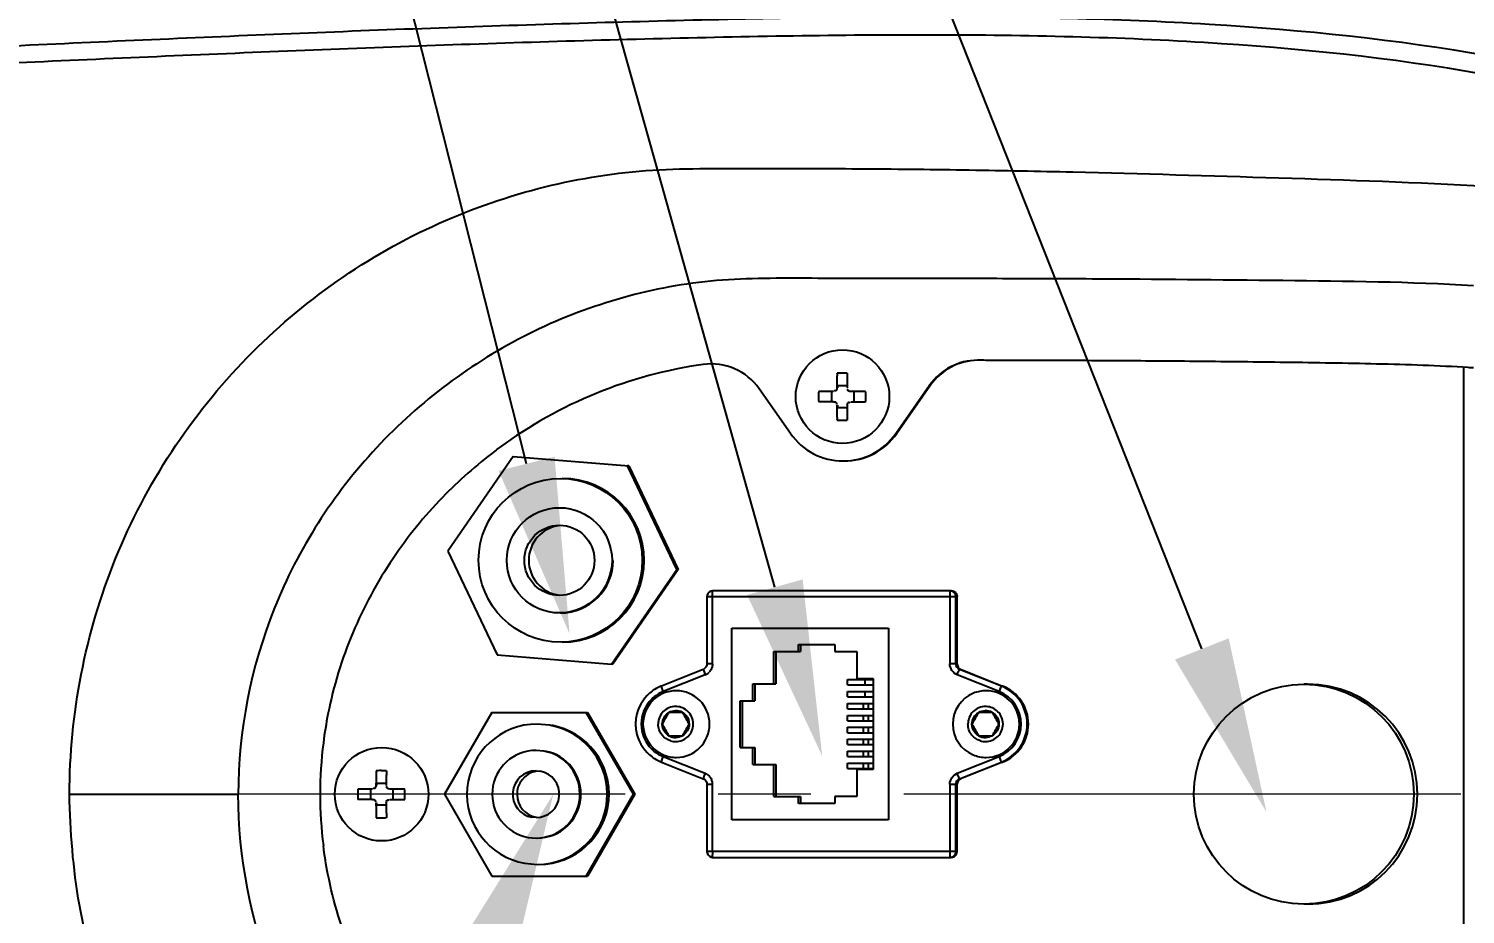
# Model space of a CAD drawing. Header units: millimetres. Extents: x 4086 to 8300, y 123 to 1549.
# Drawn here: x 6713.09 to 6762.23, y 793.93 to 824.22 of the extents above; entities that cross this region are included whole.
import ezdxf
from ezdxf import colors
from ezdxf.entities.mleader import LeaderData, LeaderLine
from ezdxf.math import Vec2, Vec3

# ---------------------------------------------------------------- set-up
doc = ezdxf.new("R2010")
doc.units = ezdxf.units.MM
doc.linetypes.add('CENTER2', pattern=[28.575, 19.05, -3.175, 3.175, -3.175])
doc.layers.add('中心线层', color=7, linetype='CENTER2', lineweight=0)
doc.layers.add('标注层', color=7, linetype='Continuous', lineweight=0)
doc.layers.add('多重引线', color=7, linetype='Continuous')
doc.styles.add('思源黑', font='SourceHanSansCN-Normal.ttf')
doc.dimstyles.new('尺寸标注_细节_1_2比例', dxfattribs={"dimtxt": 7, "dimasz": 6, "dimexe": 2, "dimexo": 1.5, "dimgap": 1, "dimtad": 1, "dimlfac": 2, "dimdsep": 46, "dimtxsty": '思源黑', "dimcen": 0.09, "dimadec": 0, "dimazin": 0, "dimtp": 0.01, "dimtm": 0.01, "dimtfac": 1, "dimtofl": 0, "dimtmove": 0, "dimatfit": 3, "dimfxl": 1, "dimtolj": 1, "dimarcsym": 0})

# ---------------------------------------------------------------- blocks, each defined once
blk = doc.blocks.new('*D1332')
at = {"layer": 'Defpoints', "color": 0}
for p in [(6776.487, 844.832), (6626.487, 820.331), (6776.487, 798.032)]:
    blk.add_point(p, dxfattribs=at)
at = {"layer": '标注层', "color": 0, "lineweight": -2}
for p, q in [((6626.487, 821.831), (6626.487, 846.832)), ((6776.487, 799.532), (6776.487, 846.832)), ((6632.487, 844.832), (6770.487, 844.832))]:
    blk.add_line(p, q, dxfattribs=at)
at = {"layer": '标注层', "color": 0}
for points in [[(6632.487, 845.832), (6632.487, 843.832), (6626.487, 844.832)], [(6770.487, 843.832), (6770.487, 845.832), (6776.487, 844.832)]]:
    blk.add_solid(points, dxfattribs=at)
at = {"layer": '标注层', "color": 0, "insert": (6701.487, 853.093), "char_height": 7, "attachment_point": 2, "style": '思源黑'}
blk.add_mtext('\\A1;375', dxfattribs=at)
blk = doc.blocks.new('*D1346')
at = {"layer": 'Defpoints', "color": 0}
for p in [(6744.819, 829.146), (6586.804, 766.99), (6747, 766.99)]:
    blk.add_point(p, dxfattribs=at)
at = {"layer": '标注层', "color": 0, "lineweight": -2}
for p, q in [((6743.319, 829.146), (6584.804, 829.146)), ((6586.804, 823.146), (6586.804, 772.99)), ((6745.5, 766.99), (6584.804, 766.99))]:
    blk.add_line(p, q, dxfattribs=at)
at = {"layer": '标注层', "color": 0}
for points in [[(6587.804, 823.146), (6585.804, 823.146), (6586.804, 829.146)], [(6585.804, 772.99), (6587.804, 772.99), (6586.804, 766.99)]]:
    blk.add_solid(points, dxfattribs=at)
at = {"layer": '标注层', "color": 0, "insert": (6578.552, 798.817), "char_height": 7, "attachment_point": 2, "rotation": 90, "style": '思源黑'}
blk.add_mtext('\\A1;156', dxfattribs=at)

msp = doc.modelspace()

# ---------------------------------------------------------------- linework, layer by layer
at = {"color": 7, "linetype": 'Continuous'}
for p, q in [((6740.7403, 812.419), (6740.7395, 812.4346)), ((6762.1659, 812.6343), (6762.1659, 783.4287)), ((6739.1478, 810.3697), (6738.0782, 811.8979)), ((6740.6162, 811.8076), (6740.1128, 811.8076)), ((6740.5591, 811.4556), (6740.5591, 811.8076)), ((6740.7618, 811.9276), (6740.7618, 812.0104)), ((6740.7618, 812.0104), (6741.1137, 812.0104)), ((6741.718, 811.8076), (6741.2079, 811.8076)), ((6741.3164, 811.8076), (6741.3164, 811.4556)), ((6742.7504, 810.3697), (6743.9058, 812.0207)), ((6743.9362, 812.0206), (6742.7808, 810.3697)), ((6743.9058, 812.0206), (6743.9362, 812.0206)), ((6740.6162, 811.4556), (6740.1128, 811.4556)), ((6740.7618, 811.2527), (6740.7618, 811.3356)), ((6741.1137, 811.2527), (6740.7618, 811.2527)), ((6741.2079, 811.4556), (6741.718, 811.4556)), ((6740.7395, 810.8286), (6740.7403, 810.8442)), ((6742.7808, 810.3697), (6742.7504, 810.3697)), ((6729.6627, 809.5791), (6727.4325, 806.3487)), ((6729.6627, 809.5791), (6733.6229, 809.2619)), ((6735.2552, 805.7144), (6733.574, 809.2619)), ((6733.6229, 809.2619), (6733.574, 809.2619)), ((6733.6229, 809.2619), (6735.304, 805.7144)), ((6727.4325, 806.3487), (6729.1136, 802.8013)), ((6733.025, 802.4841), (6735.2552, 805.7144)), ((6735.304, 805.7144), (6733.0738, 802.4841)), ((6735.304, 805.7144), (6735.2552, 805.7144)), ((6744.6465, 804.9916), (6736.4875, 804.9916)), ((6736.2876, 804.7916), (6736.2876, 802.4882)), ((6736.2876, 804.7916), (6744.8464, 804.7916)), ((6736.4814, 802.4882), (6736.4814, 804.7916)), ((6744.5977, 804.7916), (6744.5977, 802.4882)), ((6744.8037, 802.4882), (6744.8037, 804.7916)), ((6744.8464, 802.4882), (6744.8464, 804.7916)), ((6737.1428, 797.1516), (6737.1428, 803.7116)), ((6737.1428, 803.7116), (6742.5003, 803.7116)), ((6742.5003, 803.7116), (6742.5003, 797.1516)), ((6738.5821, 801.8116), (6738.5821, 802.9116)), ((6738.5821, 802.9116), (6739.4889, 802.9116)), ((6738.6493, 802.9116), (6738.6493, 801.8116)), ((6739.4217, 802.9116), (6739.4217, 803.1516)), ((6739.4217, 803.1516), (6740.6612, 803.1516)), ((6739.4889, 803.1516), (6739.4889, 802.9116)), ((6740.6612, 803.1516), (6740.6612, 802.9116)), ((6740.6612, 802.9116), (6741.4208, 802.9116)), ((6741.4208, 802.9116), (6741.4208, 801.9916)), ((6729.1136, 802.8013), (6733.025, 802.4841)), ((6733.0738, 802.4841), (6733.025, 802.4841)), ((6736.4814, 802.4882), (6736.2876, 802.4882)), ((6744.8464, 802.4882), (6744.5977, 802.4882)), ((6736.1617, 802.3024), (6734.7305, 801.7323)), ((6736.2295, 802.1166), (6734.7983, 801.5465)), ((6741.0935, 801.9516), (6742.0062, 801.9516)), ((6741.0936, 801.7676), (6741.0936, 801.9516)), ((6741.4208, 801.9916), (6741.9805, 801.9916)), ((6741.6863, 801.9516), (6741.6863, 801.7676)), ((6741.9805, 801.9916), (6741.9805, 798.8716)), ((6746.2808, 801.5465), (6744.8496, 802.1166)), ((6746.3609, 801.7323), (6744.9296, 802.3024)), ((6744.9296, 802.3024), (6744.9724, 802.3024)), ((6744.9641, 802.3057), (6746.4036, 801.7323)), ((6737.8625, 801.2316), (6737.8625, 801.8116)), ((6737.8625, 801.8116), (6738.6493, 801.8116)), ((6737.9297, 801.8116), (6737.9297, 801.2316)), ((6741.0935, 801.7676), (6742.0062, 801.7676)), ((6741.0935, 801.5436), (6742.0062, 801.5436)), ((6741.0936, 801.3596), (6741.0936, 801.5436)), ((6741.6863, 801.5436), (6741.6863, 801.3596)), ((6746.4036, 801.7323), (6746.3609, 801.7323)), ((6756.8368, 801.7916), (6756.7073, 801.7916)), ((6737.4227, 799.6316), (6737.4227, 801.2316)), ((6737.4227, 801.2316), (6737.9297, 801.2316)), ((6737.4899, 801.2316), (6737.4899, 799.6316)), ((6741.0935, 801.3596), (6742.0062, 801.3596)), ((6741.0935, 801.1356), (6742.0062, 801.1356)), ((6741.0935, 800.9516), (6742.0062, 800.9516)), ((6741.0936, 800.9516), (6741.0936, 801.1356)), ((6741.636, 801.1356), (6741.636, 800.9516)), ((6741.8137, 800.9516), (6741.8137, 801.1356)), ((6728.9284, 800.8316), (6727.3126, 798.0316)), ((6728.9284, 800.8316), (6732.2089, 800.8316)), ((6730.9079, 800.3933), (6730.4813, 800.4308)), ((6733.7759, 798.0316), (6732.16, 800.8316)), ((6732.2089, 800.8316), (6733.8247, 798.0316)), ((6735.4527, 800.8316), (6734.991, 800.8316)), ((6741.0935, 800.7276), (6742.0062, 800.7276)), ((6741.0935, 800.5436), (6742.0062, 800.5436)), ((6741.0936, 800.5436), (6741.0936, 800.7276)), ((6741.636, 800.7276), (6741.636, 800.5436)), ((6741.8137, 800.5436), (6741.8137, 800.7276)), ((6746.0478, 800.8316), (6745.5861, 800.8316)), ((6734.991, 800.0316), (6735.4527, 800.0316)), ((6741.0935, 800.3196), (6742.0062, 800.3196)), ((6741.0935, 800.1356), (6742.0062, 800.1356)), ((6741.0936, 800.1356), (6741.0936, 800.3196)), ((6741.636, 800.3196), (6741.636, 800.1356)), ((6741.8137, 800.1356), (6741.8137, 800.3196)), ((6745.5861, 800.0316), (6746.0478, 800.0316)), ((6730.7113, 799.5077), (6730.4447, 799.5309)), ((6737.4227, 799.6316), (6737.9297, 799.6316)), ((6737.8625, 799.0516), (6737.8625, 799.6316)), ((6737.9297, 799.6316), (6737.9297, 799.0516)), ((6741.0935, 799.9116), (6742.0062, 799.9116)), ((6741.0935, 799.7276), (6742.0062, 799.7276)), ((6741.0935, 799.5036), (6742.0062, 799.5036)), ((6741.0936, 799.7276), (6741.0936, 799.9116)), ((6741.0936, 799.3196), (6741.0936, 799.5036)), ((6741.636, 799.9116), (6741.636, 799.7276)), ((6741.636, 799.5036), (6741.636, 799.3196)), ((6741.8137, 799.7276), (6741.8137, 799.9116)), ((6741.8137, 799.3196), (6741.8137, 799.5036)), ((6734.7305, 799.1309), (6736.1617, 798.5607)), ((6734.7983, 799.3167), (6736.2295, 798.7466)), ((6737.8625, 799.0516), (6738.6493, 799.0516)), ((6738.5821, 797.9516), (6738.5821, 799.0516)), ((6738.6493, 799.0516), (6738.6493, 797.9516)), ((6741.0935, 799.3196), (6742.0062, 799.3196)), ((6741.0935, 799.0956), (6742.0062, 799.0956)), ((6741.0936, 798.9116), (6741.0936, 799.0956)), ((6741.636, 799.0956), (6741.636, 798.9116)), ((6741.8137, 798.9116), (6741.8137, 799.0956)), ((6744.8496, 798.7466), (6746.2808, 799.3167)), ((6744.9296, 798.5607), (6746.3609, 799.1309)), ((6746.4036, 799.1309), (6744.9641, 798.5575)), ((6746.3609, 799.1309), (6746.4036, 799.1309)), ((6730.4447, 798.8309), (6730.5869, 798.8188)), ((6741.0935, 798.9116), (6742.0062, 798.9116)), ((6741.4208, 798.8716), (6741.4208, 797.9516)), ((6741.9805, 798.8716), (6741.4208, 798.8716)), ((6744.9724, 798.5607), (6744.9296, 798.5607)), ((6714.4892, 798.0317), (6720.2591, 798.0315)), ((6724.8501, 798.2076), (6724.3467, 798.2076)), ((6724.7931, 797.8556), (6724.7931, 798.2076)), ((6724.9959, 798.3276), (6724.9959, 798.4104)), ((6724.9959, 798.4104), (6725.3477, 798.4104)), ((6725.952, 798.2076), (6725.4418, 798.2076)), ((6725.5505, 798.2076), (6725.5505, 797.8556)), ((6727.3126, 798.0316), (6728.9284, 795.2316)), ((6732.16, 795.2316), (6733.7759, 798.0316)), ((6733.8247, 798.0316), (6732.2089, 795.2316)), ((6733.7759, 798.0316), (6733.8247, 798.0316)), ((6736.2876, 798.3749), (6736.2876, 796.0716)), ((6736.2876, 798.3749), (6736.4814, 798.3749)), ((6736.4814, 796.0716), (6736.4814, 798.3749)), ((6744.5977, 798.3749), (6744.5977, 796.0716)), ((6744.5977, 798.3749), (6744.8464, 798.3749)), ((6744.8037, 796.0716), (6744.8037, 798.3749)), ((6744.8464, 796.0716), (6744.8464, 798.3749)), ((6724.8501, 797.8556), (6724.3467, 797.8556)), ((6724.9959, 797.6527), (6724.9959, 797.7356)), ((6725.3477, 797.6527), (6724.9959, 797.6527)), ((6725.4418, 797.8556), (6725.952, 797.8556)), ((6738.5821, 797.9516), (6739.4889, 797.9516)), ((6739.4217, 797.7116), (6739.4217, 797.9516)), ((6740.6612, 797.7116), (6739.4217, 797.7116)), ((6739.4889, 797.9516), (6739.4889, 797.7116)), ((6740.6612, 797.9516), (6740.6612, 797.7116)), ((6741.4208, 797.9516), (6740.6612, 797.9516)), ((6730.4447, 797.2322), (6730.3024, 797.2443)), ((6742.5003, 797.1516), (6737.1428, 797.1516)), ((6730.178, 796.5555), (6730.4447, 796.5323)), ((6744.8464, 796.0716), (6736.2876, 796.0716)), ((6730.0547, 795.6698), (6730.4813, 795.6324)), ((6736.4875, 795.8716), (6744.6465, 795.8716)), ((6728.9284, 795.2316), (6732.2089, 795.2316)), ((6756.8368, 794.2716), (6756.7073, 794.2716))]:
    msp.add_line(p, q, dxfattribs=at)
for centre, radius in [((6740.9275, 811.6318), 1.5998), ((6731.2801, 806.032), 2.7996), ((6731.2439, 806.0319), 1.7996), ((6731.2445, 806.0318), 1.1997), ((6756.7074, 798.0316), 3.76), ((6725.1615, 798.0318), 1.5998)]:
    msp.add_circle(centre, radius, dxfattribs=at)
for centre, radius, start, end in [((6738.3166, 797.4957), 15.387, 98.05247, 126.35158), ((6736.4406, 810.752), 1.9987, 34.98067, 98.03603), ((6745.5434, 810.875), 1.9985, 89.88237, 145.02165), ((6745.5738, 810.8749), 1.9985, 90.73246, 145.0218), ((6819.766, 811.6567), 79.0304, 179.436054, 179.803625), ((6821.9686, 811.6468), 80.8812, 179.559823, 179.801085), ((6816.5824, 811.687), 75.4948, 179.432646, 179.558956), ((6819.766, 811.6065), 79.0304, 180.196375, 180.563946), ((6820.1179, 811.6065), 79.0304, 180.196375, 180.563946), ((6734.5544, 811.6413), 7.1665, 359.922, 0.39142), ((6740.9492, 811.6303), 2.1987, 214.98341, 325.01659), ((6740.9793, 811.6303), 2.1987, 270.00398, 325.01669), ((6731.343, 806.0312), 2.7996, 270.01791, 89.98174), ((6731.3929, 806.0313), 1.1997, 96.96543, 263.04269), ((6731.2805, 806.0313), 1.7996, 270.01349, 0.00986), ((6750.2978, 804.7949), 5.7001, 179.02856, 180.03378), ((6744.6038, 804.7917), 0.1999, 359.96887, 90.0044), ((6736.083, 802.4841), 0.3956, 291.74036, 298.2105), ((6736.0786, 802.4922), 0.4048, 298.21134, 314.42083), ((6735.2549, 800.4219), 1.4115, 113.38685, 131.15694), ((6735.2404, 800.4522), 1.378, 111.72206, 113.33436), ((6735.2419, 800.4312), 1.1396, 270.00651, 89.97745), ((6745.8377, 800.4315), 1.1401, 112.42198, 247.4689), ((6745.8369, 800.4312), 1.1396, 270.00651, 89.97745), ((6745.8363, 800.4316), 1.2002, 291.73769, 68.26231), ((6745.8423, 800.4316), 1.4002, 291.73619, 68.26381), ((6745.885, 800.4316), 1.4003, 291.73728, 68.26272), ((6756.8351, 798.0316), 3.7602, 270.02678, 89.97322), ((6735.243, 800.4316), 1.2004, 134.63657, 225.35969), ((6735.2218, 800.4412), 0.5904, 86.15751, 89.9931), ((6745.8168, 800.4412), 0.5904, 86.15751, 89.9931), ((6730.4824, 798.0315), 2.4, 90.02578, 259.73449), ((6735.2588, 800.4316), 1.4099, 170.31339, 189.68661), ((6678.3147, 833.2748), 65.3052, 329.80673, 330.077045), ((6676.675, 766.6451), 67.1969, 29.791537, 30.185317), ((6673.0782, 836.2708), 71.3382, 330.089507, 330.212972), ((6735.2214, 800.4309), 0.4627, 60.00027, 89.92649), ((6673.2786, 764.6612), 71.93, 30.066305, 30.189099), ((6683.7822, 770.7467), 59.7908, 29.914666, 30.062188), ((6673.7707, 764.9924), 71.3382, 29.787028, 29.910493), ((6673.7707, 835.8708), 71.3382, 330.089507, 330.212972), ((6688.9097, 833.2748), 65.3052, 329.80673, 330.077045), ((6687.27, 766.6451), 67.1969, 29.791537, 30.185317), ((6683.6733, 836.2708), 71.3382, 330.089507, 330.212972), ((6745.8164, 800.4309), 0.4627, 60.00027, 89.92649), ((6683.8736, 764.6612), 71.93, 30.066305, 30.189099), ((6694.3773, 770.7467), 59.7908, 29.914666, 30.062188), ((6684.3658, 764.9924), 71.3382, 29.787028, 29.910493), ((6684.3658, 835.8708), 71.3382, 330.089507, 330.212972), ((6730.4802, 798.0317), 2.4, 270.02574, 79.73452), ((6730.5431, 798.0317), 2.4, 270.02569, 79.73455), ((6735.2224, 800.4323), 0.4627, 240.00027, 269.92649), ((6673.2786, 836.202), 71.93, 329.810901, 329.933695), ((6683.7822, 830.1165), 59.7908, 329.937812, 330.085334), ((6745.8174, 800.4323), 0.4627, 240.00027, 269.92649), ((6683.8736, 836.202), 71.93, 329.810901, 329.933695), ((6694.3773, 830.1165), 59.7908, 329.937812, 330.085334), ((6737.1139, 798.0313), 14.0551, 172.80562, 187.1919), ((6730.4453, 798.0315), 1.5, 90.0254, 259.73466), ((6730.444, 798.0317), 1.5, 270.0254, 79.73466), ((6730.4806, 798.0317), 1.5, 270.02552, 79.7345), ((6735.2226, 800.4348), 0.6032, 253.08153, 269.92895), ((6745.8177, 800.4348), 0.6032, 253.08153, 269.92895), ((6735.2549, 800.4413), 1.4115, 228.84306, 246.61315), ((6735.2404, 800.411), 1.378, 246.66564, 248.27794), ((6803.7743, 798.0567), 78.8047, 179.434439, 179.803063), ((6805.9716, 798.0468), 80.6502, 179.558562, 179.800515), ((6800.6008, 798.087), 75.2792, 179.431021, 179.557693), ((6730.445, 798.0315), 0.8, 90.02449, 259.73534), ((6730.5936, 798.0316), 0.8001, 102.40851, 259.72609), ((6730.4443, 798.0317), 0.8, 270.02449, 79.73534), ((6736.0762, 798.3737), 0.4053, 5.56524, 22.68166), ((6718.7872, 798.0413), 7.1676, 359.92201, 0.39136), ((6736.0863, 798.3748), 0.3952, 0.01459, 5.55059), ((6803.7743, 798.0065), 78.8047, 180.196937, 180.565561), ((6804.1261, 798.0065), 78.8047, 180.196937, 180.565561), ((6742.1816, 796.0682), 5.7001, 179.96622, 180.97144), ((6744.6038, 796.0715), 0.1999, 269.9956, 0.03113), ((6744.6465, 796.0715), 0.1999, 270.0006, 0.02613)]:
    msp.add_arc(centre, radius, start, end, dxfattribs=at)
for points, knots in [([(6611.4185, 809.4056), (6612.851, 810.8322), (6616.102, 813.3107), (6621.5798, 815.9471), (6627.2953, 817.9657), (6635.0904, 820.0907), (6645.0428, 821.9084), (6661.0999, 824.0763), (6681.3081, 826.0434), (6701.597, 827.3134), (6717.8768, 827.961), (6730.1197, 828.2344), (6742.3741, 828.2729), (6752.5928, 828.0092), (6760.7415, 827.314), (6766.8162, 826.4449), (6772.8065, 825.0872), (6778.6145, 823.0829), (6784.1848, 820.4935), (6789.4084, 817.2456), (6793.9888, 813.1017), (6796.3963, 809.7807), (6797.58, 808.1141)], [0, 0, 0, 0, 0.0310588, 0.0620914, 0.0930801, 0.124073, 0.1861235, 0.2483065, 0.3729867, 0.4979215, 0.560558, 0.6232727, 0.6860341, 0.7488183, 0.7802201, 0.8116234, 0.8430245, 0.8744257, 0.9058277, 0.937221, 0.968596, 1, 1, 1, 1]), ([(6772.2842, 820.7858), (6766.3171, 823.0508), (6756.6382, 824.4356), (6743.893, 824.6774), (6734.3088, 824.4872), (6724.7518, 824.1662), (6715.2138, 823.7501), (6705.6976, 823.3016), (6693.0594, 822.6809), (6677.3408, 821.7281), (6661.6911, 820.4416), (6649.2421, 819.2274), (6639.9437, 818.2075), (6630.6924, 816.9956), (6624.5622, 815.7735), (6621.6082, 814.8072)], [0, 0, 0, 0, 0.1263214, 0.1896048, 0.2528061, 0.3159049, 0.3788909, 0.4417488, 0.504457, 0.6293233, 0.7534002, 0.8152024, 0.8768891, 0.9384864, 1, 1, 1, 1]), ([(6772.0258, 820.1933), (6766.0809, 822.4433), (6756.4361, 823.8128), (6743.7309, 824.0616), (6734.165, 823.8812), (6724.623, 823.5689), (6715.0984, 823.1604), (6705.5947, 822.7178), (6692.9725, 822.1039), (6677.2756, 821.1533), (6661.6493, 819.8776), (6649.2183, 818.6819), (6639.9375, 817.6702), (6632.2274, 816.664), (6626.1212, 815.5234), (6623.1119, 814.7443), (6621.6389, 814.2611)], [0, 0, 0, 0, 0.1260442, 0.1892928, 0.2525015, 0.3156218, 0.3786375, 0.4415333, 0.5042801, 0.6292238, 0.7533444, 0.815152, 0.8768512, 0.9384791, 0.9692601, 1, 1, 1, 1]), ([(6714.4892, 798.0316), (6714.4887, 800.7684), (6715.564, 806.3101), (6720.1437, 813.2788), (6725.7617, 817.2204), (6730.6902, 818.9006), (6733.8032, 819.4008), (6736.2677, 819.4386), (6738.6892, 819.4337), (6741.6867, 819.4333), (6745.2554, 819.3902), (6749.9714, 819.2996), (6755.8665, 819.1146), (6760.5845, 818.9685), (6762.9498, 818.8238)], [0, 0, 0, 0, 0.1356531, 0.2716752, 0.4037867, 0.4670902, 0.5287215, 0.5590793, 0.5891895, 0.648758, 0.7076471, 0.7660863, 0.8825431, 1, 1, 1, 1]), ([(6762.5066, 815.4189), (6760.3364, 815.5547), (6755.9846, 815.5997), (6750.5493, 815.6533), (6746.2001, 815.6675), (6742.9376, 815.6749), (6739.6782, 815.6763), (6736.4092, 815.6901), (6733.1891, 815.0487), (6729.1327, 813.4661), (6724.6953, 810.1442), (6721.1159, 804.5659), (6720.2594, 800.1949), (6720.259, 798.0316)], [0, 0, 0, 0, 0.1252416, 0.2504914, 0.3131164, 0.3757417, 0.4383635, 0.5009741, 0.563544, 0.6261128, 0.7507634, 0.8754051, 1, 1, 1, 1]), ([(6762.5066, 812.6131), (6762.4483, 812.6169), (6761.3668, 812.6859), (6759.2394, 812.7554), (6756.1412, 812.803), (6753.222, 812.8349), (6750.5765, 812.8561), (6748.2377, 812.8677), (6746.6012, 812.8714), (6745.7342, 812.8731), (6745.5475, 812.8735)], [0, 0, 0, 0, 0.0108154, 0.2001085, 0.3839526, 0.5565232, 0.712636, 0.8484779, 0.9673797, 1, 1, 1, 1]), ([(6740.9152, 812.4376), (6740.9054, 812.4376), (6740.8859, 812.4376), (6740.8663, 812.4375), (6740.8565, 812.4375)], [0, 0, 0, 0, 0.500029, 1, 1, 1, 1]), ([(6740.7361, 811.9276), (6740.736, 811.899), (6740.728, 811.8565), (6740.6816, 811.8154), (6740.6522, 811.8294), (6740.6409, 811.8385)], [0, 0, 0, 0, 0.5163562, 0.7366392, 1, 1, 1, 1]), ([(6741.2079, 811.8076), (6741.1793, 811.8076), (6741.1366, 811.8154), (6741.0955, 811.862), (6741.1097, 811.8914), (6741.1188, 811.9029)], [0, 0, 0, 0, 0.5157984, 0.7356478, 1, 1, 1, 1]), ([(6740.1096, 811.6316), (6740.1096, 811.6218), (6740.1096, 811.6022), (6740.1096, 811.5827), (6740.1097, 811.5729)], [0, 0, 0, 0, 0.4999716, 1, 1, 1, 1]), ([(6740.6162, 811.4556), (6740.6446, 811.4556), (6740.6872, 811.4476), (6740.7281, 811.4012), (6740.7143, 811.3718), (6740.7052, 811.3603)], [0, 0, 0, 0, 0.5149453, 0.7356449, 1, 1, 1, 1]), ([(6741.0879, 811.3356), (6741.0878, 811.3641), (6741.0956, 811.4068), (6741.1422, 811.4478), (6741.1717, 811.4338), (6741.1832, 811.4247)], [0, 0, 0, 0, 0.5147264, 0.7349022, 1, 1, 1, 1]), ([(6729.1961, 809.8884), (6729.1427, 809.8492), (6728.4494, 809.3324), (6727.1248, 808.1599), (6725.44, 806.083), (6724.0841, 803.5792), (6723.4174, 801.4073), (6723.211, 800.1211), (6723.1695, 799.7917)], [0, 0, 0, 0, 0.0163704, 0.2135181, 0.4353419, 0.6746494, 0.9169684, 1, 1, 1, 1]), ([(6736.2941, 804.8417), (6736.292, 804.8335), (6736.2888, 804.8169), (6736.2876, 804.8), (6736.2876, 804.7916)], [0, 0, 0, 0, 0.5017042, 1, 1, 1, 1]), ([(6736.4814, 804.7916), (6736.4814, 804.8088), (6736.4817, 804.8665), (6736.4823, 804.9243), (6736.4845, 804.9648)], [0, 0, 0, 0, 0.297692, 1, 1, 1, 1]), ([(6736.4845, 804.9648), (6736.4848, 804.9714), (6736.4873, 804.9773), (6736.4852, 804.9916), (6736.4875, 804.9916)], [0, 0, 0, 0, 0.7394117, 1, 1, 1, 1]), ([(6744.6038, 804.9916), (6744.5948, 804.9916), (6744.6091, 804.9374), (6744.5989, 804.916), (6744.5985, 804.8916)], [0, 0, 0, 0, 0.2691252, 1, 1, 1, 1]), ([(6736.1617, 802.3024), (6736.1595, 802.3024), (6736.1667, 802.2885), (6736.1665, 802.2837), (6736.1685, 802.2775)], [0, 0, 0, 0, 0.2492279, 1, 1, 1, 1]), ([(6736.1685, 802.2775), (6736.1719, 802.2677), (6736.1913, 802.2137), (6736.2122, 802.1602), (6736.2295, 802.1166)], [0, 0, 0, 0, 0.1819771, 1, 1, 1, 1]), ([(6744.8496, 802.1166), (6744.8671, 802.1606), (6744.8868, 802.2255), (6744.9203, 802.2743), (6744.9242, 802.3024), (6744.9296, 802.3024)], [0, 0, 0, 0, 0.7019462, 0.9196476, 1, 1, 1, 1]), ([(6734.7983, 801.5465), (6734.7809, 801.5901), (6734.7488, 801.6563), (6734.7437, 801.7023), (6734.7256, 801.7323), (6734.7305, 801.7323)], [0, 0, 0, 0, 0.7112173, 0.9264561, 1, 1, 1, 1]), ([(6746.3609, 801.7323), (6746.3554, 801.7323), (6746.3515, 801.7041), (6746.3181, 801.6554), (6746.2983, 801.5905), (6746.2808, 801.5465)], [0, 0, 0, 0, 0.0803524, 0.2980538, 1, 1, 1, 1]), ([(6734.7305, 799.1309), (6734.7256, 799.1309), (6734.7437, 799.1609), (6734.7488, 799.2068), (6734.7809, 799.2731), (6734.7983, 799.3167)], [0, 0, 0, 0, 0.0735439, 0.2887827, 1, 1, 1, 1]), ([(6746.2808, 799.3167), (6746.2983, 799.2727), (6746.3181, 799.2078), (6746.3515, 799.159), (6746.3554, 799.1309), (6746.3609, 799.1309)], [0, 0, 0, 0, 0.7019462, 0.9196476, 1, 1, 1, 1]), ([(6725.1492, 798.8376), (6725.1394, 798.8376), (6725.1198, 798.8376), (6725.1003, 798.8375), (6725.0905, 798.8375)], [0, 0, 0, 0, 0.5000291, 1, 1, 1, 1]), ([(6736.2295, 798.7466), (6736.2122, 798.703), (6736.1801, 798.6367), (6736.175, 798.5907), (6736.1568, 798.5607), (6736.1617, 798.5607)], [0, 0, 0, 0, 0.7112173, 0.9264561, 1, 1, 1, 1]), ([(6744.9296, 798.5607), (6744.9242, 798.5607), (6744.9203, 798.5889), (6744.8868, 798.6377), (6744.8671, 798.7025), (6744.8496, 798.7466)], [0, 0, 0, 0, 0.0803524, 0.2980538, 1, 1, 1, 1]), ([(6762.9501, 777.2394), (6760.4264, 777.0922), (6755.375, 776.9288), (6749.0634, 776.7423), (6744.0172, 776.6522), (6740.8655, 776.6309), (6738.3447, 776.6318), (6736.455, 776.6175), (6734.5641, 776.6472), (6732.0532, 776.9069), (6728.972, 777.6623), (6724.3346, 779.7003), (6719.3303, 783.7681), (6716.05, 789.3219), (6714.7112, 794.2247), (6714.5092, 796.7645), (6714.4866, 798.0316)], [0, 0, 0, 0, 0.125177, 0.2502055, 0.3126665, 0.375073, 0.406267, 0.4374771, 0.4686586, 0.4998445, 0.5623069, 0.6248225, 0.7495952, 0.874515, 0.9372472, 1, 1, 1, 1]), ([(6762.5066, 780.6443), (6760.3364, 780.5085), (6755.9846, 780.4635), (6750.5493, 780.4098), (6746.2001, 780.3957), (6742.9376, 780.3882), (6739.6782, 780.3868), (6736.4092, 780.3731), (6733.1891, 781.0144), (6729.1327, 782.597), (6724.6953, 785.9189), (6721.1159, 791.4973), (6720.2594, 795.8683), (6720.259, 798.0316)], [0, 0, 0, 0, 0.1252419, 0.2504917, 0.3131167, 0.3757419, 0.4383641, 0.5009739, 0.5635424, 0.6261117, 0.7507626, 0.8754047, 1, 1, 1, 1]), ([(6724.3435, 798.0316), (6724.3435, 798.0218), (6724.3435, 798.0022), (6724.3436, 797.9827), (6724.3437, 797.9729)], [0, 0, 0, 0, 0.4999716, 1, 1, 1, 1]), ([(6724.9701, 798.3276), (6724.97, 798.299), (6724.9619, 798.2565), (6724.9155, 798.2154), (6724.8862, 798.2294), (6724.8748, 798.2385)], [0, 0, 0, 0, 0.516359, 0.736642, 1, 1, 1, 1]), ([(6725.4418, 798.2076), (6725.4132, 798.2076), (6725.3705, 798.2154), (6725.3295, 798.262), (6725.3436, 798.2914), (6725.3528, 798.3029)], [0, 0, 0, 0, 0.5157991, 0.7356475, 1, 1, 1, 1]), ([(6724.8501, 797.8556), (6724.8786, 797.8556), (6724.9211, 797.8476), (6724.962, 797.8012), (6724.9482, 797.7718), (6724.9392, 797.7603)], [0, 0, 0, 0, 0.5149436, 0.7356445, 1, 1, 1, 1]), ([(6725.3219, 797.7356), (6725.3218, 797.7641), (6725.3296, 797.8068), (6725.3762, 797.8478), (6725.4056, 797.8338), (6725.4172, 797.8247)], [0, 0, 0, 0, 0.5147246, 0.7349001, 1, 1, 1, 1]), ([(6728.8256, 786.4474), (6728.259, 786.8909), (6727.0565, 787.9759), (6725.4285, 789.9913), (6724.0794, 792.4923), (6723.4171, 794.6604), (6723.2106, 795.9436), (6723.1695, 796.271)], [0, 0, 0, 0, 0.1846989, 0.4146759, 0.662912, 0.9143225, 1, 1, 1, 1]), ([(6744.5977, 796.0716), (6744.5977, 796.0244), (6744.5917, 795.9539), (6744.6054, 795.9028), (6744.5986, 795.8716), (6744.6038, 795.8716)], [0, 0, 0, 0, 0.7064266, 0.9229076, 1, 1, 1, 1]), ([(6736.4299, 795.8802), (6736.4393, 795.8774), (6736.4583, 795.8731), (6736.4778, 795.8716), (6736.4875, 795.8716)], [0, 0, 0, 0, 0.5018304, 1, 1, 1, 1]), ([(6736.4875, 795.8716), (6736.4786, 795.8716), (6736.4929, 795.9258), (6736.4827, 795.9472), (6736.4823, 795.9716)], [0, 0, 0, 0, 0.2691252, 1, 1, 1, 1])]:
    msp.add_open_spline(points, degree=3, knots=knots, dxfattribs=at)
for points in [[(6740.8565, 812.4375), (6740.8177, 812.4371), (6740.7788, 812.4361), (6740.74, 812.4331)], [(6741.0913, 812.4346), (6741.0328, 812.4366), (6740.9741, 812.4386), (6740.9156, 812.4361)], [(6740.1128, 811.8076), (6740.1106, 811.749), (6740.1085, 811.6904), (6740.1111, 811.6318)], [(6741.7207, 811.6903), (6741.7204, 811.7293), (6741.7195, 811.7683), (6741.7166, 811.8071)], [(6740.1097, 811.5729), (6740.1101, 811.5339), (6740.1111, 811.4949), (6740.1143, 811.4561)], [(6741.718, 811.4556), (6741.7199, 811.5141), (6741.7218, 811.5728), (6741.7195, 811.6313)], [(6740.7395, 810.8286), (6740.798, 810.8266), (6740.8566, 810.8245), (6740.915, 810.8271)], [(6740.9152, 810.8255), (6740.9738, 810.8255), (6741.0325, 810.8255), (6741.0909, 810.8301)], [(6736.4875, 804.9916), (6736.406, 804.9916), (6736.3146, 804.9207), (6736.2941, 804.8417)], [(6744.6465, 804.9916), (6744.713, 804.9916), (6744.7862, 804.9496), (6744.8194, 804.8919)], [(6744.8194, 804.8919), (6744.8367, 804.8619), (6744.8464, 804.8262), (6744.8464, 804.7916)], [(6736.2733, 802.4139), (6736.264, 802.3905), (6736.2498, 802.3685), (6736.2324, 802.3502)], [(6736.2876, 802.4882), (6736.2876, 802.463), (6736.2827, 802.4373), (6736.2733, 802.4139)], [(6736.4814, 802.4882), (6736.4814, 802.4355), (6736.4706, 802.3818), (6736.4502, 802.3332)], [(6744.8496, 802.1166), (6744.7105, 802.172), (6744.5977, 802.3386), (6744.5977, 802.4882)], [(6744.9296, 802.3024), (6744.8601, 802.3301), (6744.8037, 802.4134), (6744.8037, 802.4882)], [(6744.8464, 802.4882), (6744.8464, 802.4159), (6744.8968, 802.3325), (6744.9641, 802.3057)], [(6736.2324, 802.3502), (6736.2128, 802.3297), (6736.1881, 802.313), (6736.1617, 802.3024)], [(6736.4502, 802.3332), (6736.4299, 802.2849), (6736.3994, 802.2398), (6736.362, 802.2031)], [(6734.326, 801.4846), (6734.0915, 801.2793), (6733.9218, 800.976), (6733.869, 800.6688)], [(6734.7983, 801.5465), (6734.6508, 801.4877), (6734.5127, 801.3973), (6734.3996, 801.2858)], [(6734.8078, 801.4856), (6734.6711, 801.4293), (6734.5433, 801.3442), (6734.4385, 801.2399)], [(6735.242, 801.5716), (6735.0945, 801.5716), (6734.9442, 801.5417), (6734.8078, 801.4856)], [(6745.8371, 801.5716), (6745.6895, 801.5716), (6745.5393, 801.5417), (6745.4029, 801.4856)], [(6734.4385, 801.2399), (6734.2316, 801.0341), (6734.1025, 800.7234), (6734.1025, 800.4316)], [(6734.9906, 800.9852), (6734.9192, 800.9554), (6734.8525, 800.9106), (6734.7978, 800.8558)], [(6735.2219, 801.0316), (6735.1432, 801.0316), (6735.0631, 801.0155), (6734.9906, 800.9852)], [(6735.4531, 800.9852), (6735.3925, 801.0105), (6735.3269, 801.0259), (6735.2614, 801.0303)], [(6735.7752, 800.663), (6735.7167, 800.8031), (6735.5933, 800.9267), (6735.4531, 800.9852)], [(6745.5856, 800.9852), (6745.5142, 800.9554), (6745.4476, 800.9106), (6745.3929, 800.8558)], [(6745.8169, 801.0316), (6745.7383, 801.0316), (6745.6582, 801.0155), (6745.5856, 800.9852)], [(6746.0482, 800.9852), (6745.9876, 801.0105), (6745.9219, 801.0259), (6745.8564, 801.0303)], [(6746.3702, 800.663), (6746.3118, 800.8031), (6746.1883, 800.9267), (6746.0482, 800.9852)], [(6734.1025, 800.4316), (6734.1025, 800.1403), (6734.2312, 799.8301), (6734.4374, 799.6244)], [(6734.7978, 800.8558), (6734.6896, 800.7476), (6734.6221, 800.5846), (6734.6221, 800.4316)], [(6734.7577, 800.0516), (6734.6725, 800.1557), (6734.6221, 800.2971), (6734.6221, 800.4316)], [(6734.7602, 800.4316), (6734.7602, 800.5855), (6734.8577, 800.7546), (6734.991, 800.8316)], [(6734.8682, 800.1347), (6734.8005, 800.2153), (6734.7602, 800.3263), (6734.7602, 800.4316)], [(6734.991, 800.8316), (6735.06, 800.8714), (6735.1422, 800.8935), (6735.2219, 800.8935)], [(6735.4527, 800.8316), (6735.499, 800.8049), (6735.5411, 800.7694), (6735.5755, 800.7285)], [(6735.6835, 800.4316), (6735.6835, 800.2776), (6735.586, 800.1086), (6735.4527, 800.0316)], [(6735.5755, 800.7285), (6735.6432, 800.6478), (6735.6835, 800.5369), (6735.6835, 800.4316)], [(6735.8216, 800.4316), (6735.8216, 800.5103), (6735.8055, 800.5904), (6735.7752, 800.663)], [(6735.7752, 800.2002), (6735.8055, 800.2728), (6735.8216, 800.3529), (6735.8216, 800.4316)], [(6745.3929, 800.8558), (6745.2847, 800.7476), (6745.2172, 800.5846), (6745.2172, 800.4316)], [(6745.3527, 800.0516), (6745.2676, 800.1557), (6745.2172, 800.2971), (6745.2172, 800.4316)], [(6745.3553, 800.4316), (6745.3553, 800.5855), (6745.4528, 800.7546), (6745.5861, 800.8316)], [(6745.4633, 800.1347), (6745.3955, 800.2153), (6745.3553, 800.3263), (6745.3553, 800.4316)], [(6745.5861, 800.8316), (6745.6551, 800.8714), (6745.7373, 800.8935), (6745.8169, 800.8935)], [(6746.0478, 800.8316), (6746.094, 800.8049), (6746.1362, 800.7694), (6746.1706, 800.7285)], [(6746.2786, 800.4316), (6746.2786, 800.2776), (6746.1811, 800.1086), (6746.0478, 800.0316)], [(6746.1706, 800.7285), (6746.2383, 800.6478), (6746.2786, 800.5369), (6746.2786, 800.4316)], [(6746.4166, 800.4316), (6746.4166, 800.5103), (6746.4005, 800.5904), (6746.3702, 800.663)], [(6746.3702, 800.2002), (6746.4005, 800.2728), (6746.4166, 800.3529), (6746.4166, 800.4316)], [(6733.869, 800.1944), (6733.9218, 799.8872), (6734.0915, 799.5839), (6734.326, 799.3786)], [(6735.0471, 799.8577), (6734.936, 799.8915), (6734.8312, 799.9617), (6734.7577, 800.0516)], [(6734.991, 800.0316), (6734.9447, 800.0583), (6734.9026, 800.0938), (6734.8682, 800.1347)], [(6735.4527, 800.0316), (6735.3837, 799.9917), (6735.3015, 799.9697), (6735.2219, 799.9697)], [(6735.4531, 799.878), (6735.5245, 799.9078), (6735.5912, 799.9526), (6735.6459, 800.0073)], [(6735.6459, 800.0073), (6735.7006, 800.0621), (6735.7454, 800.1288), (6735.7752, 800.2002)], [(6745.6421, 799.8577), (6745.531, 799.8915), (6745.4263, 799.9617), (6745.3527, 800.0516)], [(6745.5861, 800.0316), (6745.5398, 800.0583), (6745.4977, 800.0938), (6745.4633, 800.1347)], [(6746.0478, 800.0316), (6745.9788, 799.9917), (6745.8966, 799.9697), (6745.8169, 799.9697)], [(6746.0482, 799.878), (6746.1196, 799.9078), (6746.1863, 799.9526), (6746.241, 800.0073)], [(6746.241, 800.0073), (6746.2957, 800.0621), (6746.3404, 800.1288), (6746.3702, 800.2002)], [(6734.3996, 799.5774), (6734.5126, 799.4659), (6734.6508, 799.3755), (6734.7983, 799.3167)], [(6734.4374, 799.6244), (6734.5419, 799.5201), (6734.6694, 799.4349), (6734.8058, 799.3784)], [(6735.2219, 799.8316), (6735.3005, 799.8316), (6735.3806, 799.8477), (6735.4531, 799.878)], [(6745.8169, 799.8316), (6745.8955, 799.8316), (6745.9756, 799.8477), (6746.0482, 799.878)], [(6734.8058, 799.3784), (6734.9428, 799.3217), (6735.0938, 799.2916), (6735.242, 799.2916)], [(6745.4009, 799.3784), (6745.5378, 799.3217), (6745.6888, 799.2916), (6745.8371, 799.2916)], [(6725.0905, 798.8375), (6725.0516, 798.8371), (6725.0127, 798.8361), (6724.974, 798.8331)], [(6725.3253, 798.8346), (6725.2667, 798.8366), (6725.208, 798.8386), (6725.1495, 798.8361)], [(6736.1617, 798.5607), (6736.1851, 798.5514), (6736.2071, 798.5373), (6736.2254, 798.5199)], [(6736.2254, 798.5199), (6736.2437, 798.5026), (6736.2589, 798.4813), (6736.2694, 798.4584)], [(6736.2295, 798.7466), (6736.2785, 798.727), (6736.3244, 798.6971), (6736.362, 798.6601)], [(6736.2694, 798.4584), (6736.2813, 798.4325), (6736.2876, 798.4034), (6736.2876, 798.3749)], [(6736.362, 798.6601), (6736.3993, 798.6234), (6736.4299, 798.5783), (6736.4502, 798.53)], [(6744.5977, 798.3749), (6744.5977, 798.5246), (6744.7105, 798.6912), (6744.8496, 798.7466)], [(6744.8037, 798.3749), (6744.8037, 798.4498), (6744.8601, 798.5331), (6744.9296, 798.5607)], [(6744.9641, 798.5575), (6744.8969, 798.5307), (6744.8464, 798.4473), (6744.8464, 798.3749)], [(6724.3467, 798.2076), (6724.3446, 798.149), (6724.3425, 798.0904), (6724.3451, 798.0318)], [(6724.3437, 797.9729), (6724.344, 797.9339), (6724.3451, 797.8949), (6724.3483, 797.8561)], [(6725.9547, 798.0903), (6725.9544, 798.1293), (6725.9534, 798.1683), (6725.9505, 798.2071)], [(6725.952, 797.8556), (6725.9539, 797.9141), (6725.9558, 797.9728), (6725.9534, 798.0313)], [(6724.9734, 797.2286), (6725.0319, 797.2266), (6725.0905, 797.2245), (6725.149, 797.2271)], [(6725.1492, 797.2255), (6725.2078, 797.2255), (6725.2665, 797.2255), (6725.3249, 797.2301)], [(6736.2876, 796.0716), (6736.2876, 795.9921), (6736.3538, 795.9031), (6736.4299, 795.8802)]]:
    msp.add_open_spline(points, degree=3, dxfattribs=at)
at = {"layer": '中心线层'}
msp.add_line((7019.2472, 798.0316), (6599.4235, 798.0316), dxfattribs=at)

# ---------------------------------------------------------------- dimensions: what is measured, and where the dimension line sits
at = {"layer": '标注层'}
dim = msp.add_linear_dim(base=(6776.4866, 844.8317), p1=(6626.4866, 820.3308), p2=(6776.4866, 798.0316), text='375', dimstyle='尺寸标注_细节_1_2比例', dxfattribs=at)
dim.commit()
dim.dimension.update_dxf_attribs({"geometry": '*D1332', "text_midpoint": (6701.4866, 844.8317), "dimtype": 160})
dim = msp.add_linear_dim(base=(6586.8043, 766.9896), p1=(6744.8186, 829.1462), p2=(6746.9997, 766.9896), angle=90, text='156', dimstyle='尺寸标注_细节_1_2比例', dxfattribs=at)
dim.commit()
dim.dimension.update_dxf_attribs({"geometry": '*D1346', "text_midpoint": (6586.8043, 798.8167), "dimtype": 160})

# ---------------------------------------------------------------- leaders
at = {"layer": '多重引线'}
ml = msp.add_multileader_mtext('Standard', dxfattribs=at)
ml.set_content('{\\C7;indicator}', style='思源黑')
ml.set_leader_properties()
ml.build(insert=Vec2(0, 0))
ml.multileader.update_dxf_attribs({"text_left_attachment_type": 5, "text_right_attachment_type": 5, "dogleg_length": 1, "arrow_head_size": 6})
ctx = ml.context
ctx.base_point, ctx.char_height, ctx.arrow_head_size, ctx.plane_origin = Vec3(6673.3941, 892.9819), 7, 6, Vec3(6755.4273, 797.4223)
ctx.left_attachment, ctx.right_attachment, ctx.text_align_type = 5, 5, 2
notes = []
notes.append((ctx, [(0, (1, 1, 0), (6717.5969, 892.9819), (-1, 0), 1, [(0, [(6755.4273, 797.4223)], 0, [])])]))
ctx.mtext.insert, ctx.mtext.alignment, ctx.mtext.flow_direction = Vec3(6714.5969, 900.7197), 3, 5
ml = msp.add_multileader_mtext('Standard', dxfattribs=at)
ml.set_content('{\\C7;network port}', style='思源黑')
ml.set_leader_properties()
ml.build(insert=Vec2(0, 0))
ml.multileader.update_dxf_attribs({"text_left_attachment_type": 5, "text_right_attachment_type": 5, "dogleg_length": 1, "arrow_head_size": 6})
ctx = ml.context
ctx.base_point, ctx.char_height, ctx.arrow_head_size, ctx.plane_origin = Vec3(6657.1068, 876.1047), 7, 6, Vec3(6740.2332, 799.3355)
ctx.left_attachment, ctx.right_attachment, ctx.text_align_type = 5, 5, 2
notes.append((ctx, [(0, (1, 1, 0), (6718.6952, 876.1047), (-1, 0), 1, [(0, [(6740.2332, 799.3355)], 0, [])])]))
ctx.mtext.insert, ctx.mtext.alignment, ctx.mtext.flow_direction = Vec3(6715.6952, 885.9346), 3, 5
ml = msp.add_multileader_mtext('Standard', dxfattribs=at)
ml.set_content('{\\C7;user air duct }3（φ6 grey）', style='思源黑')
ml.set_leader_properties()
ml.build(insert=Vec2(0, 0))
ml.multileader.update_dxf_attribs({"text_left_attachment_type": 5, "text_right_attachment_type": 5, "dogleg_length": 1, "arrow_head_size": 6})
ctx = ml.context
ctx.base_point, ctx.char_height, ctx.arrow_head_size, ctx.plane_origin = Vec3(6604.7325, 860.3208), 7, 6, Vec3(6731.5911, 803.5183)
ctx.left_attachment, ctx.right_attachment, ctx.text_align_type = 5, 5, 2
notes.append((ctx, [(0, (1, 1, 0), (6717.2308, 860.3208), (-1, 0), 1, [(0, [(6731.5911, 803.5183)], 0, [])])]))
ctx.mtext.insert, ctx.mtext.alignment, ctx.mtext.flow_direction = Vec3(6714.2308, 870.8978), 3, 5
ml = msp.add_multileader_mtext('Standard', dxfattribs=at)
ml.set_content('{\\C7;user air duct }1（φ4 blue）', style='思源黑')
ml.set_leader_properties()
ml.build(insert=Vec2(0, 0))
ml.multileader.update_dxf_attribs({"text_left_attachment_type": 5, "text_right_attachment_type": 5, "dogleg_length": 1, "arrow_head_size": 6})
ctx = ml.context
ctx.base_point, ctx.char_height, ctx.arrow_head_size, ctx.plane_origin = Vec3(6596.6492, 746.4317), 7, 6, Vec3(6731.0319, 798.0298)
ctx.left_attachment, ctx.right_attachment, ctx.text_align_type = 5, 5, 2
notes.append((ctx, [(0, (1, 1, 0), (6709.5912, 746.4317), (-1, 0), 1, [(0, [(6731.0319, 798.0298)], 0, [])])]))
ctx.mtext.insert, ctx.mtext.alignment, ctx.mtext.flow_direction = Vec3(6706.5912, 756.5137), 3, 5
for ctx, leaders in notes:
    for number, flags, end, landing, length, lines in leaders:
        leader = LeaderData()
        leader.index, (leader.has_last_leader_line, leader.has_dogleg_vector, leader.attachment_direction) = number, flags
        leader.last_leader_point, leader.dogleg_vector, leader.dogleg_length = Vec3(end), Vec3(landing), length
        for number, points, colour, breaks in lines:
            line = LeaderLine()
            line.index, line.vertices, line.color, line.breaks = number, Vec3.list(points), colors.encode_raw_color(colour), breaks
            leader.lines.append(line)
        ctx.leaders.append(leader)

doc.saveas('drawing.dxf')
